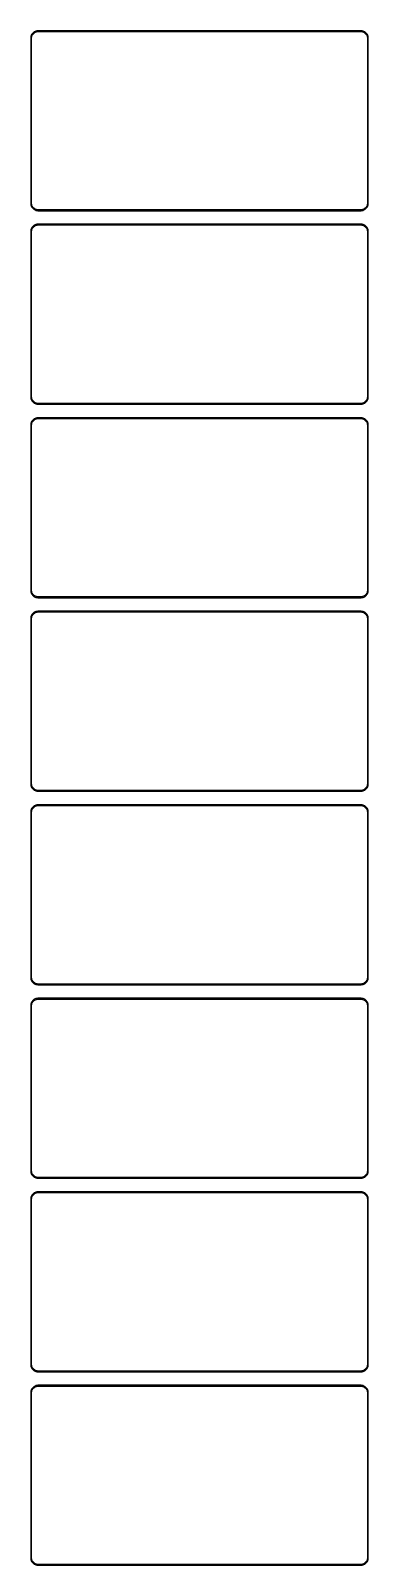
# Model space of a CAD drawing. Header units: metres. Extents: x -112 to 112, y 1875 to 3801.
# Drawn here: x -112 to 112, y 2778 to 3801 of the extents above; entities that cross this region are included whole.
import ezdxf

# ---------------------------------------------------------------- set-up
doc = ezdxf.new("R2010")
doc.units = ezdxf.units.M

msp = doc.modelspace()

# ---------------------------------------------------------------- linework, layer by layer
for p, q in [((-112.461, 3796.63), (-112.5, 3796)), ((-112.5, 3796), (-112.5, 3686)), ((-112.343, 3797.24), (-112.461, 3796.63)), ((-112.149, 3797.84), (-112.343, 3797.24)), ((-111.882, 3798.41), (-112.149, 3797.84)), ((-112, 3795.75), (-111.963, 3796.35)), ((-112, 3686.25), (-112, 3795.75)), ((-111.963, 3796.35), (-111.851, 3796.93)), ((-111.545, 3798.94), (-111.882, 3798.41)), ((-111.851, 3796.93), (-111.666, 3797.5)), ((-111.666, 3797.5), (-111.412, 3798.04)), ((-111.145, 3799.42), (-111.545, 3798.94)), ((-111.412, 3798.04), (-111.093, 3798.54)), ((-110.687, 3799.85), (-111.145, 3799.42)), ((-111.093, 3798.54), (-110.713, 3799)), ((-110.713, 3799), (-110.278, 3799.41)), ((-110.179, 3800.22), (-110.687, 3799.85)), ((-110.278, 3799.41), (-109.795, 3799.76)), ((-109.629, 3800.52), (-110.179, 3800.22)), ((-109.795, 3799.76), (-109.272, 3800.05)), ((-109.045, 3800.76), (-109.629, 3800.52)), ((-109.272, 3800.05), (-108.718, 3800.27)), ((-108.437, 3800.91), (-109.045, 3800.76)), ((-108.718, 3800.27), (-108.14, 3800.42)), ((-107.814, 3800.99), (-108.437, 3800.91)), ((-108.14, 3800.42), (-107.548, 3800.49)), ((107.814, 3800.99), (-107.814, 3800.99)), ((-107.548, 3800.49), (107.548, 3800.49)), ((107.548, 3800.49), (108.14, 3800.42)), ((108.437, 3800.91), (107.814, 3800.99)), ((108.14, 3800.42), (108.718, 3800.27)), ((109.045, 3800.76), (108.437, 3800.91)), ((108.718, 3800.27), (109.272, 3800.05)), ((109.629, 3800.52), (109.045, 3800.76)), ((109.272, 3800.05), (109.795, 3799.76)), ((110.179, 3800.22), (109.629, 3800.52)), ((109.795, 3799.76), (110.278, 3799.41)), ((110.687, 3799.85), (110.179, 3800.22)), ((110.278, 3799.41), (110.713, 3799)), ((111.145, 3799.42), (110.687, 3799.85)), ((110.713, 3799), (111.093, 3798.54)), ((111.093, 3798.54), (111.412, 3798.04)), ((111.545, 3798.94), (111.145, 3799.42)), ((111.412, 3798.04), (111.666, 3797.5)), ((111.882, 3798.41), (111.545, 3798.94)), ((111.666, 3797.5), (111.851, 3796.93)), ((111.851, 3796.93), (111.963, 3796.35)), ((112.149, 3797.84), (111.882, 3798.41)), ((111.963, 3796.35), (112, 3795.75)), ((112, 3795.75), (112, 3686.25)), ((112.343, 3797.24), (112.149, 3797.84)), ((112.461, 3796.63), (112.343, 3797.24)), ((112.5, 3796), (112.461, 3796.63)), ((112.5, 3686), (112.5, 3796)), ((-112.5, 3686), (-112.461, 3685.37)), ((-112.461, 3685.37), (-112.343, 3684.76)), ((-112.343, 3684.76), (-112.149, 3684.16)), ((-112.149, 3684.16), (-111.882, 3683.59)), ((-111.963, 3685.65), (-112, 3686.25)), ((-111.851, 3685.07), (-111.963, 3685.65)), ((-111.882, 3683.59), (-111.545, 3683.06)), ((-111.666, 3684.5), (-111.851, 3685.07)), ((-111.412, 3683.96), (-111.666, 3684.5)), ((-111.545, 3683.06), (-111.145, 3682.58)), ((-111.093, 3683.46), (-111.412, 3683.96)), ((-110.713, 3683), (-111.093, 3683.46)), ((-110.278, 3682.59), (-110.713, 3683)), ((110.713, 3683), (110.278, 3682.59)), ((111.093, 3683.46), (110.713, 3683)), ((111.412, 3683.96), (111.093, 3683.46)), ((111.145, 3682.58), (111.545, 3683.06)), ((111.666, 3684.5), (111.412, 3683.96)), ((111.545, 3683.06), (111.882, 3683.59)), ((111.851, 3685.07), (111.666, 3684.5)), ((111.963, 3685.65), (111.851, 3685.07)), ((111.882, 3683.59), (112.149, 3684.16)), ((112, 3686.25), (111.963, 3685.65)), ((112.149, 3684.16), (112.343, 3684.76)), ((112.343, 3684.76), (112.461, 3685.37)), ((112.461, 3685.37), (112.5, 3686)), ((-111.145, 3682.58), (-110.687, 3682.15)), ((-110.687, 3682.15), (-110.179, 3681.78)), ((-109.795, 3682.24), (-110.278, 3682.59)), ((-110.179, 3681.78), (-109.629, 3681.48)), ((-109.272, 3681.95), (-109.795, 3682.24)), ((-109.629, 3681.48), (-109.045, 3681.24)), ((-108.718, 3681.73), (-109.272, 3681.95)), ((-109.045, 3681.24), (-108.437, 3681.09)), ((-108.14, 3681.58), (-108.718, 3681.73)), ((-108.437, 3681.09), (-107.814, 3681.01)), ((-107.548, 3681.51), (-108.14, 3681.58)), ((-107.814, 3681.01), (107.814, 3681.01)), ((107.548, 3681.51), (-107.548, 3681.51)), ((108.14, 3681.58), (107.548, 3681.51)), ((107.814, 3681.01), (108.437, 3681.09)), ((108.718, 3681.73), (108.14, 3681.58)), ((108.437, 3681.09), (109.045, 3681.24)), ((109.272, 3681.95), (108.718, 3681.73)), ((109.045, 3681.24), (109.629, 3681.48)), ((109.795, 3682.24), (109.272, 3681.95)), ((109.629, 3681.48), (110.179, 3681.78)), ((110.278, 3682.59), (109.795, 3682.24)), ((110.179, 3681.78), (110.687, 3682.15)), ((110.687, 3682.15), (111.145, 3682.58)), ((-112.461, 3667.63), (-112.5, 3667)), ((-112.5, 3667), (-112.5, 3557)), ((-112.343, 3668.24), (-112.461, 3667.63)), ((-112.149, 3668.84), (-112.343, 3668.24)), ((-111.882, 3669.41), (-112.149, 3668.84)), ((-112, 3666.75), (-111.963, 3667.35)), ((-112, 3557.25), (-112, 3666.75)), ((-111.963, 3667.35), (-111.851, 3667.93)), ((-111.545, 3669.94), (-111.882, 3669.41)), ((-111.851, 3667.93), (-111.666, 3668.5)), ((-111.666, 3668.5), (-111.412, 3669.04)), ((-111.145, 3670.42), (-111.545, 3669.94)), ((-111.412, 3669.04), (-111.093, 3669.54)), ((-110.687, 3670.85), (-111.145, 3670.42)), ((-111.093, 3669.54), (-110.713, 3670)), ((-110.713, 3670), (-110.278, 3670.41)), ((-110.179, 3671.22), (-110.687, 3670.85)), ((-110.278, 3670.41), (-109.795, 3670.76)), ((-109.629, 3671.52), (-110.179, 3671.22)), ((-109.795, 3670.76), (-109.272, 3671.05)), ((-109.045, 3671.76), (-109.629, 3671.52)), ((-109.272, 3671.05), (-108.718, 3671.27)), ((-108.437, 3671.91), (-109.045, 3671.76)), ((-108.718, 3671.27), (-108.14, 3671.42)), ((-107.814, 3671.99), (-108.437, 3671.91)), ((-108.14, 3671.42), (-107.548, 3671.49)), ((107.814, 3671.99), (-107.814, 3671.99)), ((-107.548, 3671.49), (107.548, 3671.49)), ((107.548, 3671.49), (108.14, 3671.42)), ((108.437, 3671.91), (107.814, 3671.99)), ((108.14, 3671.42), (108.718, 3671.27)), ((109.045, 3671.76), (108.437, 3671.91)), ((108.718, 3671.27), (109.272, 3671.05)), ((109.629, 3671.52), (109.045, 3671.76)), ((109.272, 3671.05), (109.795, 3670.76)), ((110.179, 3671.22), (109.629, 3671.52)), ((109.795, 3670.76), (110.278, 3670.41)), ((110.687, 3670.85), (110.179, 3671.22)), ((110.278, 3670.41), (110.713, 3670)), ((111.145, 3670.42), (110.687, 3670.85)), ((110.713, 3670), (111.093, 3669.54)), ((111.093, 3669.54), (111.412, 3669.04)), ((111.545, 3669.94), (111.145, 3670.42)), ((111.412, 3669.04), (111.666, 3668.5)), ((111.882, 3669.41), (111.545, 3669.94)), ((111.666, 3668.5), (111.851, 3667.93)), ((111.851, 3667.93), (111.963, 3667.35)), ((112.149, 3668.84), (111.882, 3669.41)), ((111.963, 3667.35), (112, 3666.75)), ((112, 3666.75), (112, 3557.25)), ((112.343, 3668.24), (112.149, 3668.84)), ((112.461, 3667.63), (112.343, 3668.24)), ((112.5, 3667), (112.461, 3667.63)), ((112.5, 3557), (112.5, 3667)), ((-112.5, 3557), (-112.461, 3556.37)), ((-112.461, 3556.37), (-112.343, 3555.76)), ((-112.343, 3555.76), (-112.149, 3555.16)), ((-112.149, 3555.16), (-111.882, 3554.59)), ((-111.963, 3556.65), (-112, 3557.25)), ((-111.851, 3556.07), (-111.963, 3556.65)), ((-111.882, 3554.59), (-111.545, 3554.06)), ((-111.666, 3555.5), (-111.851, 3556.07)), ((-111.412, 3554.96), (-111.666, 3555.5)), ((-111.545, 3554.06), (-111.145, 3553.58)), ((-111.093, 3554.46), (-111.412, 3554.96)), ((-111.145, 3553.58), (-110.687, 3553.15)), ((-110.713, 3554), (-111.093, 3554.46)), ((-110.278, 3553.59), (-110.713, 3554)), ((-110.687, 3553.15), (-110.179, 3552.78)), ((-109.795, 3553.24), (-110.278, 3553.59)), ((-110.179, 3552.78), (-109.629, 3552.48)), ((-109.272, 3552.95), (-109.795, 3553.24)), ((-109.629, 3552.48), (-109.045, 3552.24)), ((-108.718, 3552.73), (-109.272, 3552.95)), ((-109.045, 3552.24), (-108.437, 3552.09)), ((-108.14, 3552.58), (-108.718, 3552.73)), ((-108.437, 3552.09), (-107.814, 3552.01)), ((-107.548, 3552.51), (-108.14, 3552.58)), ((-107.814, 3552.01), (107.814, 3552.01)), ((107.548, 3552.51), (-107.548, 3552.51)), ((108.14, 3552.58), (107.548, 3552.51)), ((107.814, 3552.01), (108.437, 3552.09)), ((108.718, 3552.73), (108.14, 3552.58)), ((108.437, 3552.09), (109.045, 3552.24)), ((109.272, 3552.95), (108.718, 3552.73)), ((109.045, 3552.24), (109.629, 3552.48)), ((109.795, 3553.24), (109.272, 3552.95)), ((109.629, 3552.48), (110.179, 3552.78)), ((110.278, 3553.59), (109.795, 3553.24)), ((110.179, 3552.78), (110.687, 3553.15)), ((110.713, 3554), (110.278, 3553.59)), ((110.687, 3553.15), (111.145, 3553.58)), ((111.093, 3554.46), (110.713, 3554)), ((111.412, 3554.96), (111.093, 3554.46)), ((111.145, 3553.58), (111.545, 3554.06)), ((111.666, 3555.5), (111.412, 3554.96)), ((111.545, 3554.06), (111.882, 3554.59)), ((111.851, 3556.07), (111.666, 3555.5)), ((111.963, 3556.65), (111.851, 3556.07)), ((111.882, 3554.59), (112.149, 3555.16)), ((112, 3557.25), (111.963, 3556.65)), ((112.149, 3555.16), (112.343, 3555.76)), ((112.343, 3555.76), (112.461, 3556.37)), ((112.461, 3556.37), (112.5, 3557)), ((-112.149, 3539.84), (-112.343, 3539.24)), ((-111.882, 3540.41), (-112.149, 3539.84)), ((-111.545, 3540.94), (-111.882, 3540.41)), ((-111.666, 3539.5), (-111.412, 3540.04)), ((-111.145, 3541.42), (-111.545, 3540.94)), ((-111.412, 3540.04), (-111.093, 3540.54)), ((-110.687, 3541.85), (-111.145, 3541.42)), ((-111.093, 3540.54), (-110.713, 3541)), ((-110.713, 3541), (-110.278, 3541.41)), ((-110.179, 3542.22), (-110.687, 3541.85)), ((-110.278, 3541.41), (-109.795, 3541.76)), ((-109.629, 3542.52), (-110.179, 3542.22)), ((-109.795, 3541.76), (-109.272, 3542.05)), ((-109.045, 3542.76), (-109.629, 3542.52)), ((-109.272, 3542.05), (-108.718, 3542.27)), ((-108.437, 3542.91), (-109.045, 3542.76)), ((-108.718, 3542.27), (-108.14, 3542.42)), ((-107.814, 3542.99), (-108.437, 3542.91)), ((-108.14, 3542.42), (-107.548, 3542.49)), ((107.814, 3542.99), (-107.814, 3542.99)), ((-107.548, 3542.49), (107.548, 3542.49)), ((107.548, 3542.49), (108.14, 3542.42)), ((108.437, 3542.91), (107.814, 3542.99)), ((108.14, 3542.42), (108.718, 3542.27)), ((109.045, 3542.76), (108.437, 3542.91)), ((108.718, 3542.27), (109.272, 3542.05)), ((109.629, 3542.52), (109.045, 3542.76)), ((109.272, 3542.05), (109.795, 3541.76)), ((110.179, 3542.22), (109.629, 3542.52)), ((109.795, 3541.76), (110.278, 3541.41)), ((110.687, 3541.85), (110.179, 3542.22)), ((110.278, 3541.41), (110.713, 3541)), ((111.145, 3541.42), (110.687, 3541.85)), ((110.713, 3541), (111.093, 3540.54)), ((111.093, 3540.54), (111.412, 3540.04)), ((111.545, 3540.94), (111.145, 3541.42)), ((111.412, 3540.04), (111.666, 3539.5)), ((111.882, 3540.41), (111.545, 3540.94)), ((112.149, 3539.84), (111.882, 3540.41)), ((112.343, 3539.24), (112.149, 3539.84)), ((-112.461, 3538.63), (-112.5, 3538)), ((-112.5, 3538), (-112.5, 3428)), ((-112.343, 3539.24), (-112.461, 3538.63)), ((-112, 3537.75), (-111.963, 3538.35)), ((-112, 3428.25), (-112, 3537.75)), ((-111.963, 3538.35), (-111.851, 3538.93)), ((-111.851, 3538.93), (-111.666, 3539.5)), ((111.666, 3539.5), (111.851, 3538.93)), ((111.851, 3538.93), (111.963, 3538.35)), ((111.963, 3538.35), (112, 3537.75)), ((112, 3537.75), (112, 3428.25)), ((112.461, 3538.63), (112.343, 3539.24)), ((112.5, 3538), (112.461, 3538.63)), ((112.5, 3428), (112.5, 3538)), ((-112.5, 3428), (-112.461, 3427.37)), ((-112.461, 3427.37), (-112.343, 3426.76)), ((-111.963, 3427.65), (-112, 3428.25)), ((-111.851, 3427.07), (-111.963, 3427.65)), ((-111.666, 3426.5), (-111.851, 3427.07)), ((111.851, 3427.07), (111.666, 3426.5)), ((111.963, 3427.65), (111.851, 3427.07)), ((112, 3428.25), (111.963, 3427.65)), ((112.343, 3426.76), (112.461, 3427.37)), ((112.461, 3427.37), (112.5, 3428)), ((-112.343, 3426.76), (-112.149, 3426.16)), ((-112.149, 3426.16), (-111.882, 3425.59)), ((-111.882, 3425.59), (-111.545, 3425.06)), ((-111.412, 3425.96), (-111.666, 3426.5)), ((-111.545, 3425.06), (-111.145, 3424.58)), ((-111.093, 3425.46), (-111.412, 3425.96)), ((-111.145, 3424.58), (-110.687, 3424.15)), ((-110.713, 3425), (-111.093, 3425.46)), ((-110.278, 3424.59), (-110.713, 3425)), ((-110.687, 3424.15), (-110.179, 3423.78)), ((-109.795, 3424.24), (-110.278, 3424.59)), ((-110.179, 3423.78), (-109.629, 3423.48)), ((-109.272, 3423.95), (-109.795, 3424.24)), ((-109.629, 3423.48), (-109.045, 3423.24)), ((-108.718, 3423.73), (-109.272, 3423.95)), ((-109.045, 3423.24), (-108.437, 3423.09)), ((-108.14, 3423.58), (-108.718, 3423.73)), ((-108.437, 3423.09), (-107.814, 3423.01)), ((-107.548, 3423.51), (-108.14, 3423.58)), ((-107.814, 3423.01), (107.814, 3423.01)), ((107.548, 3423.51), (-107.548, 3423.51)), ((108.14, 3423.58), (107.548, 3423.51)), ((107.814, 3423.01), (108.437, 3423.09)), ((108.718, 3423.73), (108.14, 3423.58)), ((108.437, 3423.09), (109.045, 3423.24)), ((109.272, 3423.95), (108.718, 3423.73)), ((109.045, 3423.24), (109.629, 3423.48)), ((109.795, 3424.24), (109.272, 3423.95)), ((109.629, 3423.48), (110.179, 3423.78)), ((110.278, 3424.59), (109.795, 3424.24)), ((110.179, 3423.78), (110.687, 3424.15)), ((110.713, 3425), (110.278, 3424.59)), ((110.687, 3424.15), (111.145, 3424.58)), ((111.093, 3425.46), (110.713, 3425)), ((111.412, 3425.96), (111.093, 3425.46)), ((111.145, 3424.58), (111.545, 3425.06)), ((111.666, 3426.5), (111.412, 3425.96)), ((111.545, 3425.06), (111.882, 3425.59)), ((111.882, 3425.59), (112.149, 3426.16)), ((112.149, 3426.16), (112.343, 3426.76)), ((-112.461, 3409.63), (-112.5, 3409)), ((-112.5, 3409), (-112.5, 3299)), ((-112.343, 3410.24), (-112.461, 3409.63)), ((-112.149, 3410.84), (-112.343, 3410.24)), ((-111.882, 3411.41), (-112.149, 3410.84)), ((-112, 3408.75), (-111.963, 3409.35)), ((-112, 3299.25), (-112, 3408.75)), ((-111.963, 3409.35), (-111.851, 3409.93)), ((-111.545, 3411.94), (-111.882, 3411.41)), ((-111.851, 3409.93), (-111.666, 3410.5)), ((-111.666, 3410.5), (-111.412, 3411.04)), ((-111.145, 3412.42), (-111.545, 3411.94)), ((-111.412, 3411.04), (-111.093, 3411.54)), ((-110.687, 3412.85), (-111.145, 3412.42)), ((-111.093, 3411.54), (-110.713, 3412)), ((-110.713, 3412), (-110.278, 3412.41)), ((-110.179, 3413.22), (-110.687, 3412.85)), ((-110.278, 3412.41), (-109.795, 3412.76)), ((-109.629, 3413.52), (-110.179, 3413.22)), ((-109.795, 3412.76), (-109.272, 3413.05)), ((-109.045, 3413.76), (-109.629, 3413.52)), ((-109.272, 3413.05), (-108.718, 3413.27)), ((-108.437, 3413.91), (-109.045, 3413.76)), ((-108.718, 3413.27), (-108.14, 3413.42)), ((-107.814, 3413.99), (-108.437, 3413.91)), ((-108.14, 3413.42), (-107.548, 3413.49)), ((107.814, 3413.99), (-107.814, 3413.99)), ((-107.548, 3413.49), (107.548, 3413.49)), ((107.548, 3413.49), (108.14, 3413.42)), ((108.437, 3413.91), (107.814, 3413.99)), ((108.14, 3413.42), (108.718, 3413.27)), ((109.045, 3413.76), (108.437, 3413.91)), ((108.718, 3413.27), (109.272, 3413.05)), ((109.629, 3413.52), (109.045, 3413.76)), ((109.272, 3413.05), (109.795, 3412.76)), ((110.179, 3413.22), (109.629, 3413.52)), ((109.795, 3412.76), (110.278, 3412.41)), ((110.687, 3412.85), (110.179, 3413.22)), ((110.278, 3412.41), (110.713, 3412)), ((111.145, 3412.42), (110.687, 3412.85)), ((110.713, 3412), (111.093, 3411.54)), ((111.093, 3411.54), (111.412, 3411.04)), ((111.545, 3411.94), (111.145, 3412.42)), ((111.412, 3411.04), (111.666, 3410.5)), ((111.882, 3411.41), (111.545, 3411.94)), ((111.666, 3410.5), (111.851, 3409.93)), ((111.851, 3409.93), (111.963, 3409.35)), ((112.149, 3410.84), (111.882, 3411.41)), ((111.963, 3409.35), (112, 3408.75)), ((112, 3408.75), (112, 3299.25)), ((112.343, 3410.24), (112.149, 3410.84)), ((112.461, 3409.63), (112.343, 3410.24)), ((112.5, 3409), (112.461, 3409.63)), ((112.5, 3299), (112.5, 3409)), ((-112.5, 3299), (-112.461, 3298.37)), ((-112.461, 3298.37), (-112.343, 3297.76)), ((-112.343, 3297.76), (-112.149, 3297.16)), ((-112.149, 3297.16), (-111.882, 3296.59)), ((-111.963, 3298.65), (-112, 3299.25)), ((-111.851, 3298.07), (-111.963, 3298.65)), ((-111.882, 3296.59), (-111.545, 3296.06)), ((-111.666, 3297.5), (-111.851, 3298.07)), ((-111.412, 3296.96), (-111.666, 3297.5)), ((-111.545, 3296.06), (-111.145, 3295.58)), ((-111.093, 3296.46), (-111.412, 3296.96)), ((-111.145, 3295.58), (-110.687, 3295.15)), ((-110.713, 3296), (-111.093, 3296.46)), ((-110.278, 3295.59), (-110.713, 3296)), ((-110.687, 3295.15), (-110.179, 3294.78)), ((-109.795, 3295.24), (-110.278, 3295.59)), ((-110.179, 3294.78), (-109.629, 3294.48)), ((-109.272, 3294.95), (-109.795, 3295.24)), ((-109.629, 3294.48), (-109.045, 3294.24)), ((-108.718, 3294.73), (-109.272, 3294.95)), ((-109.045, 3294.24), (-108.437, 3294.09)), ((-108.14, 3294.58), (-108.718, 3294.73)), ((-108.437, 3294.09), (-107.814, 3294.01)), ((-107.548, 3294.51), (-108.14, 3294.58)), ((-107.814, 3294.01), (107.814, 3294.01)), ((107.548, 3294.51), (-107.548, 3294.51)), ((108.14, 3294.58), (107.548, 3294.51)), ((107.814, 3294.01), (108.437, 3294.09)), ((108.718, 3294.73), (108.14, 3294.58)), ((108.437, 3294.09), (109.045, 3294.24)), ((109.272, 3294.95), (108.718, 3294.73)), ((109.045, 3294.24), (109.629, 3294.48)), ((109.795, 3295.24), (109.272, 3294.95)), ((109.629, 3294.48), (110.179, 3294.78)), ((110.278, 3295.59), (109.795, 3295.24)), ((110.179, 3294.78), (110.687, 3295.15)), ((110.713, 3296), (110.278, 3295.59)), ((110.687, 3295.15), (111.145, 3295.58)), ((111.093, 3296.46), (110.713, 3296)), ((111.412, 3296.96), (111.093, 3296.46)), ((111.145, 3295.58), (111.545, 3296.06)), ((111.666, 3297.5), (111.412, 3296.96)), ((111.545, 3296.06), (111.882, 3296.59)), ((111.851, 3298.07), (111.666, 3297.5)), ((111.963, 3298.65), (111.851, 3298.07)), ((111.882, 3296.59), (112.149, 3297.16)), ((112, 3299.25), (111.963, 3298.65)), ((112.149, 3297.16), (112.343, 3297.76)), ((112.343, 3297.76), (112.461, 3298.37)), ((112.461, 3298.37), (112.5, 3299)), ((-110.687, 3283.85), (-111.145, 3283.42)), ((-110.179, 3284.22), (-110.687, 3283.85)), ((-109.629, 3284.52), (-110.179, 3284.22)), ((-109.795, 3283.76), (-109.272, 3284.05)), ((-109.045, 3284.76), (-109.629, 3284.52)), ((-109.272, 3284.05), (-108.718, 3284.27)), ((-108.437, 3284.91), (-109.045, 3284.76)), ((-108.718, 3284.27), (-108.14, 3284.42)), ((-107.814, 3284.99), (-108.437, 3284.91)), ((-108.14, 3284.42), (-107.548, 3284.49)), ((107.814, 3284.99), (-107.814, 3284.99)), ((-107.548, 3284.49), (107.548, 3284.49)), ((107.548, 3284.49), (108.14, 3284.42)), ((108.437, 3284.91), (107.814, 3284.99)), ((108.14, 3284.42), (108.718, 3284.27)), ((109.045, 3284.76), (108.437, 3284.91)), ((108.718, 3284.27), (109.272, 3284.05)), ((109.629, 3284.52), (109.045, 3284.76)), ((109.272, 3284.05), (109.795, 3283.76)), ((110.179, 3284.22), (109.629, 3284.52)), ((110.687, 3283.85), (110.179, 3284.22)), ((111.145, 3283.42), (110.687, 3283.85)), ((-112.461, 3280.63), (-112.5, 3280)), ((-112.5, 3280), (-112.5, 3170)), ((-112.343, 3281.24), (-112.461, 3280.63)), ((-112.149, 3281.84), (-112.343, 3281.24)), ((-111.882, 3282.41), (-112.149, 3281.84)), ((-112, 3279.75), (-111.963, 3280.35)), ((-112, 3170.25), (-112, 3279.75)), ((-111.963, 3280.35), (-111.851, 3280.93)), ((-111.545, 3282.94), (-111.882, 3282.41)), ((-111.851, 3280.93), (-111.666, 3281.5)), ((-111.666, 3281.5), (-111.412, 3282.04)), ((-111.145, 3283.42), (-111.545, 3282.94)), ((-111.412, 3282.04), (-111.093, 3282.54)), ((-111.093, 3282.54), (-110.713, 3283)), ((-110.713, 3283), (-110.278, 3283.41)), ((-110.278, 3283.41), (-109.795, 3283.76)), ((109.795, 3283.76), (110.278, 3283.41)), ((110.278, 3283.41), (110.713, 3283)), ((110.713, 3283), (111.093, 3282.54)), ((111.093, 3282.54), (111.412, 3282.04)), ((111.545, 3282.94), (111.145, 3283.42)), ((111.412, 3282.04), (111.666, 3281.5)), ((111.882, 3282.41), (111.545, 3282.94)), ((111.666, 3281.5), (111.851, 3280.93)), ((111.851, 3280.93), (111.963, 3280.35)), ((112.149, 3281.84), (111.882, 3282.41)), ((111.963, 3280.35), (112, 3279.75)), ((112, 3279.75), (112, 3170.25)), ((112.343, 3281.24), (112.149, 3281.84)), ((112.461, 3280.63), (112.343, 3281.24)), ((112.5, 3280), (112.461, 3280.63)), ((112.5, 3170), (112.5, 3280)), ((-112.5, 3170), (-112.461, 3169.37)), ((-112.461, 3169.37), (-112.343, 3168.76)), ((-112.343, 3168.76), (-112.149, 3168.16)), ((-112.149, 3168.16), (-111.882, 3167.59)), ((-111.963, 3169.65), (-112, 3170.25)), ((-111.851, 3169.07), (-111.963, 3169.65)), ((-111.882, 3167.59), (-111.545, 3167.06)), ((-111.666, 3168.5), (-111.851, 3169.07)), ((-111.412, 3167.96), (-111.666, 3168.5)), ((-111.545, 3167.06), (-111.145, 3166.58)), ((-111.093, 3167.46), (-111.412, 3167.96)), ((-111.145, 3166.58), (-110.687, 3166.15)), ((-110.713, 3167), (-111.093, 3167.46)), ((-110.278, 3166.59), (-110.713, 3167)), ((-110.687, 3166.15), (-110.179, 3165.78)), ((-109.795, 3166.24), (-110.278, 3166.59)), ((-110.179, 3165.78), (-109.629, 3165.48)), ((-109.272, 3165.95), (-109.795, 3166.24)), ((-109.629, 3165.48), (-109.045, 3165.24)), ((-108.718, 3165.73), (-109.272, 3165.95)), ((-109.045, 3165.24), (-108.437, 3165.09)), ((-108.14, 3165.58), (-108.718, 3165.73)), ((-108.437, 3165.09), (-107.814, 3165.01)), ((-107.548, 3165.51), (-108.14, 3165.58)), ((-107.814, 3165.01), (107.814, 3165.01)), ((107.548, 3165.51), (-107.548, 3165.51)), ((108.14, 3165.58), (107.548, 3165.51)), ((107.814, 3165.01), (108.437, 3165.09)), ((108.718, 3165.73), (108.14, 3165.58)), ((108.437, 3165.09), (109.045, 3165.24)), ((109.272, 3165.95), (108.718, 3165.73)), ((109.045, 3165.24), (109.629, 3165.48)), ((109.795, 3166.24), (109.272, 3165.95)), ((109.629, 3165.48), (110.179, 3165.78)), ((110.278, 3166.59), (109.795, 3166.24)), ((110.179, 3165.78), (110.687, 3166.15)), ((110.713, 3167), (110.278, 3166.59)), ((110.687, 3166.15), (111.145, 3166.58)), ((111.093, 3167.46), (110.713, 3167)), ((111.412, 3167.96), (111.093, 3167.46)), ((111.145, 3166.58), (111.545, 3167.06)), ((111.666, 3168.5), (111.412, 3167.96)), ((111.545, 3167.06), (111.882, 3167.59)), ((111.851, 3169.07), (111.666, 3168.5)), ((111.963, 3169.65), (111.851, 3169.07)), ((111.882, 3167.59), (112.149, 3168.16)), ((112, 3170.25), (111.963, 3169.65)), ((112.149, 3168.16), (112.343, 3168.76)), ((112.343, 3168.76), (112.461, 3169.37)), ((112.461, 3169.37), (112.5, 3170)), ((-112.461, 3151.63), (-112.5, 3151)), ((-112.5, 3151), (-112.5, 3041)), ((-112.343, 3152.24), (-112.461, 3151.63)), ((-112.149, 3152.84), (-112.343, 3152.24)), ((-111.882, 3153.41), (-112.149, 3152.84)), ((-112, 3150.75), (-111.963, 3151.35)), ((-111.963, 3151.35), (-111.851, 3151.93)), ((-111.545, 3153.94), (-111.882, 3153.41)), ((-111.851, 3151.93), (-111.666, 3152.5)), ((-111.666, 3152.5), (-111.412, 3153.04)), ((-111.145, 3154.42), (-111.545, 3153.94)), ((-111.412, 3153.04), (-111.093, 3153.54)), ((-110.687, 3154.85), (-111.145, 3154.42)), ((-111.093, 3153.54), (-110.713, 3154)), ((-110.713, 3154), (-110.278, 3154.41)), ((-110.179, 3155.22), (-110.687, 3154.85)), ((-110.278, 3154.41), (-109.795, 3154.76)), ((-109.629, 3155.52), (-110.179, 3155.22)), ((-109.795, 3154.76), (-109.272, 3155.05)), ((-109.045, 3155.76), (-109.629, 3155.52)), ((-109.272, 3155.05), (-108.718, 3155.27)), ((-108.437, 3155.91), (-109.045, 3155.76)), ((-108.718, 3155.27), (-108.14, 3155.42)), ((-107.814, 3155.99), (-108.437, 3155.91)), ((-108.14, 3155.42), (-107.548, 3155.49)), ((107.814, 3155.99), (-107.814, 3155.99)), ((-107.548, 3155.49), (107.548, 3155.49)), ((107.548, 3155.49), (108.14, 3155.42)), ((108.437, 3155.91), (107.814, 3155.99)), ((108.14, 3155.42), (108.718, 3155.27)), ((109.045, 3155.76), (108.437, 3155.91)), ((108.718, 3155.27), (109.272, 3155.05)), ((109.629, 3155.52), (109.045, 3155.76)), ((109.272, 3155.05), (109.795, 3154.76)), ((110.179, 3155.22), (109.629, 3155.52)), ((109.795, 3154.76), (110.278, 3154.41)), ((110.687, 3154.85), (110.179, 3155.22)), ((110.278, 3154.41), (110.713, 3154)), ((111.145, 3154.42), (110.687, 3154.85)), ((110.713, 3154), (111.093, 3153.54)), ((111.093, 3153.54), (111.412, 3153.04)), ((111.545, 3153.94), (111.145, 3154.42)), ((111.412, 3153.04), (111.666, 3152.5)), ((111.882, 3153.41), (111.545, 3153.94)), ((111.666, 3152.5), (111.851, 3151.93)), ((111.851, 3151.93), (111.963, 3151.35)), ((112.149, 3152.84), (111.882, 3153.41)), ((111.963, 3151.35), (112, 3150.75)), ((112.343, 3152.24), (112.149, 3152.84)), ((112.461, 3151.63), (112.343, 3152.24)), ((112.5, 3151), (112.461, 3151.63)), ((112.5, 3041), (112.5, 3151)), ((-112, 3041.25), (-112, 3150.75)), ((112, 3150.75), (112, 3041.25)), ((-112.5, 3041), (-112.461, 3040.37)), ((-112.461, 3040.37), (-112.343, 3039.76)), ((-112.343, 3039.76), (-112.149, 3039.16)), ((-112.149, 3039.16), (-111.882, 3038.59)), ((-111.963, 3040.65), (-112, 3041.25)), ((-111.851, 3040.07), (-111.963, 3040.65)), ((-111.882, 3038.59), (-111.545, 3038.06)), ((-111.666, 3039.5), (-111.851, 3040.07)), ((-111.412, 3038.96), (-111.666, 3039.5)), ((-111.093, 3038.46), (-111.412, 3038.96)), ((-110.713, 3038), (-111.093, 3038.46)), ((111.093, 3038.46), (110.713, 3038)), ((111.412, 3038.96), (111.093, 3038.46)), ((111.666, 3039.5), (111.412, 3038.96)), ((111.545, 3038.06), (111.882, 3038.59)), ((111.851, 3040.07), (111.666, 3039.5)), ((111.963, 3040.65), (111.851, 3040.07)), ((111.882, 3038.59), (112.149, 3039.16)), ((112, 3041.25), (111.963, 3040.65)), ((112.149, 3039.16), (112.343, 3039.76)), ((112.343, 3039.76), (112.461, 3040.37)), ((112.461, 3040.37), (112.5, 3041)), ((-111.545, 3038.06), (-111.145, 3037.58)), ((-111.145, 3037.58), (-110.687, 3037.15)), ((-110.278, 3037.59), (-110.713, 3038)), ((-110.687, 3037.15), (-110.179, 3036.78)), ((-109.795, 3037.24), (-110.278, 3037.59)), ((-110.179, 3036.78), (-109.629, 3036.48)), ((-109.272, 3036.95), (-109.795, 3037.24)), ((-109.629, 3036.48), (-109.045, 3036.24)), ((-108.718, 3036.73), (-109.272, 3036.95)), ((-109.045, 3036.24), (-108.437, 3036.09)), ((-108.14, 3036.58), (-108.718, 3036.73)), ((-108.437, 3036.09), (-107.814, 3036.01)), ((-107.548, 3036.51), (-108.14, 3036.58)), ((-107.814, 3036.01), (107.814, 3036.01)), ((107.548, 3036.51), (-107.548, 3036.51)), ((108.14, 3036.58), (107.548, 3036.51)), ((107.814, 3036.01), (108.437, 3036.09)), ((108.718, 3036.73), (108.14, 3036.58)), ((108.437, 3036.09), (109.045, 3036.24)), ((109.272, 3036.95), (108.718, 3036.73)), ((109.045, 3036.24), (109.629, 3036.48)), ((109.795, 3037.24), (109.272, 3036.95)), ((109.629, 3036.48), (110.179, 3036.78)), ((110.278, 3037.59), (109.795, 3037.24)), ((110.179, 3036.78), (110.687, 3037.15)), ((110.713, 3038), (110.278, 3037.59)), ((110.687, 3037.15), (111.145, 3037.58)), ((111.145, 3037.58), (111.545, 3038.06)), ((-112.461, 3022.63), (-112.5, 3022)), ((-112.5, 3022), (-112.5, 2912)), ((-112.343, 3023.24), (-112.461, 3022.63)), ((-112.149, 3023.84), (-112.343, 3023.24)), ((-111.882, 3024.41), (-112.149, 3023.84)), ((-112, 3021.75), (-111.963, 3022.35)), ((-112, 2912.25), (-112, 3021.75)), ((-111.963, 3022.35), (-111.851, 3022.93)), ((-111.545, 3024.94), (-111.882, 3024.41)), ((-111.851, 3022.93), (-111.666, 3023.5)), ((-111.666, 3023.5), (-111.412, 3024.04)), ((-111.145, 3025.42), (-111.545, 3024.94)), ((-111.412, 3024.04), (-111.093, 3024.54)), ((-110.687, 3025.85), (-111.145, 3025.42)), ((-111.093, 3024.54), (-110.713, 3025)), ((-110.713, 3025), (-110.278, 3025.41)), ((-110.179, 3026.22), (-110.687, 3025.85)), ((-110.278, 3025.41), (-109.795, 3025.76)), ((-109.629, 3026.52), (-110.179, 3026.22)), ((-109.795, 3025.76), (-109.272, 3026.05)), ((-109.045, 3026.76), (-109.629, 3026.52)), ((-109.272, 3026.05), (-108.718, 3026.27)), ((-108.437, 3026.91), (-109.045, 3026.76)), ((-108.718, 3026.27), (-108.14, 3026.42)), ((-107.814, 3026.99), (-108.437, 3026.91)), ((-108.14, 3026.42), (-107.548, 3026.49)), ((107.814, 3026.99), (-107.814, 3026.99)), ((-107.548, 3026.49), (107.548, 3026.49)), ((107.548, 3026.49), (108.14, 3026.42)), ((108.437, 3026.91), (107.814, 3026.99)), ((108.14, 3026.42), (108.718, 3026.27)), ((109.045, 3026.76), (108.437, 3026.91)), ((108.718, 3026.27), (109.272, 3026.05)), ((109.629, 3026.52), (109.045, 3026.76)), ((109.272, 3026.05), (109.795, 3025.76)), ((110.179, 3026.22), (109.629, 3026.52)), ((109.795, 3025.76), (110.278, 3025.41)), ((110.687, 3025.85), (110.179, 3026.22)), ((110.278, 3025.41), (110.713, 3025)), ((111.145, 3025.42), (110.687, 3025.85)), ((110.713, 3025), (111.093, 3024.54)), ((111.093, 3024.54), (111.412, 3024.04)), ((111.545, 3024.94), (111.145, 3025.42)), ((111.412, 3024.04), (111.666, 3023.5)), ((111.882, 3024.41), (111.545, 3024.94)), ((111.666, 3023.5), (111.851, 3022.93)), ((111.851, 3022.93), (111.963, 3022.35)), ((112.149, 3023.84), (111.882, 3024.41)), ((111.963, 3022.35), (112, 3021.75)), ((112, 3021.75), (112, 2912.25)), ((112.343, 3023.24), (112.149, 3023.84)), ((112.461, 3022.63), (112.343, 3023.24)), ((112.5, 3022), (112.461, 3022.63)), ((112.5, 2912), (112.5, 3022)), ((-112.5, 2912), (-112.461, 2911.37)), ((-112.461, 2911.37), (-112.343, 2910.76)), ((-112.343, 2910.76), (-112.149, 2910.16)), ((-112.149, 2910.16), (-111.882, 2909.59)), ((-111.963, 2911.65), (-112, 2912.25)), ((-111.851, 2911.07), (-111.963, 2911.65)), ((-111.882, 2909.59), (-111.545, 2909.06)), ((-111.666, 2910.5), (-111.851, 2911.07)), ((-111.412, 2909.96), (-111.666, 2910.5)), ((-111.545, 2909.06), (-111.145, 2908.58)), ((-111.093, 2909.46), (-111.412, 2909.96)), ((-111.145, 2908.58), (-110.687, 2908.15)), ((-110.713, 2909), (-111.093, 2909.46)), ((-110.278, 2908.59), (-110.713, 2909)), ((-110.687, 2908.15), (-110.179, 2907.78)), ((-109.795, 2908.24), (-110.278, 2908.59)), ((-110.179, 2907.78), (-109.629, 2907.48)), ((-109.272, 2907.95), (-109.795, 2908.24)), ((-109.629, 2907.48), (-109.045, 2907.24)), ((-108.718, 2907.73), (-109.272, 2907.95)), ((-109.045, 2907.24), (-108.437, 2907.09)), ((-108.14, 2907.58), (-108.718, 2907.73)), ((-108.437, 2907.09), (-107.814, 2907.01)), ((-107.548, 2907.51), (-108.14, 2907.58)), ((-107.814, 2907.01), (107.814, 2907.01)), ((107.548, 2907.51), (-107.548, 2907.51)), ((108.14, 2907.58), (107.548, 2907.51)), ((107.814, 2907.01), (108.437, 2907.09)), ((108.718, 2907.73), (108.14, 2907.58)), ((108.437, 2907.09), (109.045, 2907.24)), ((109.272, 2907.95), (108.718, 2907.73)), ((109.045, 2907.24), (109.629, 2907.48)), ((109.795, 2908.24), (109.272, 2907.95)), ((109.629, 2907.48), (110.179, 2907.78)), ((110.278, 2908.59), (109.795, 2908.24)), ((110.179, 2907.78), (110.687, 2908.15)), ((110.713, 2909), (110.278, 2908.59)), ((110.687, 2908.15), (111.145, 2908.58)), ((111.093, 2909.46), (110.713, 2909)), ((111.412, 2909.96), (111.093, 2909.46)), ((111.145, 2908.58), (111.545, 2909.06)), ((111.666, 2910.5), (111.412, 2909.96)), ((111.545, 2909.06), (111.882, 2909.59)), ((111.851, 2911.07), (111.666, 2910.5)), ((111.963, 2911.65), (111.851, 2911.07)), ((111.882, 2909.59), (112.149, 2910.16)), ((112, 2912.25), (111.963, 2911.65)), ((112.149, 2910.16), (112.343, 2910.76)), ((112.343, 2910.76), (112.461, 2911.37)), ((112.461, 2911.37), (112.5, 2912)), ((-111.882, 2895.41), (-112.149, 2894.84)), ((-111.545, 2895.94), (-111.882, 2895.41)), ((-111.666, 2894.5), (-111.412, 2895.04)), ((-111.145, 2896.42), (-111.545, 2895.94)), ((-111.412, 2895.04), (-111.093, 2895.54)), ((-110.687, 2896.85), (-111.145, 2896.42)), ((-111.093, 2895.54), (-110.713, 2896)), ((-110.713, 2896), (-110.278, 2896.41)), ((-110.179, 2897.22), (-110.687, 2896.85)), ((-110.278, 2896.41), (-109.795, 2896.76)), ((-109.629, 2897.52), (-110.179, 2897.22)), ((-109.795, 2896.76), (-109.272, 2897.05)), ((-109.045, 2897.76), (-109.629, 2897.52)), ((-109.272, 2897.05), (-108.718, 2897.27)), ((-108.437, 2897.91), (-109.045, 2897.76)), ((-108.718, 2897.27), (-108.14, 2897.42)), ((-107.814, 2897.99), (-108.437, 2897.91)), ((-108.14, 2897.42), (-107.548, 2897.49)), ((107.814, 2897.99), (-107.814, 2897.99)), ((-107.548, 2897.49), (107.548, 2897.49)), ((107.548, 2897.49), (108.14, 2897.42)), ((108.437, 2897.91), (107.814, 2897.99)), ((108.14, 2897.42), (108.718, 2897.27)), ((109.045, 2897.76), (108.437, 2897.91)), ((108.718, 2897.27), (109.272, 2897.05)), ((109.629, 2897.52), (109.045, 2897.76)), ((109.272, 2897.05), (109.795, 2896.76)), ((110.179, 2897.22), (109.629, 2897.52)), ((109.795, 2896.76), (110.278, 2896.41)), ((110.687, 2896.85), (110.179, 2897.22)), ((110.278, 2896.41), (110.713, 2896)), ((111.145, 2896.42), (110.687, 2896.85)), ((110.713, 2896), (111.093, 2895.54)), ((111.093, 2895.54), (111.412, 2895.04)), ((111.545, 2895.94), (111.145, 2896.42)), ((111.412, 2895.04), (111.666, 2894.5)), ((111.882, 2895.41), (111.545, 2895.94)), ((112.149, 2894.84), (111.882, 2895.41)), ((-112.461, 2893.63), (-112.5, 2893)), ((-112.5, 2893), (-112.5, 2783)), ((-112.343, 2894.24), (-112.461, 2893.63)), ((-112.149, 2894.84), (-112.343, 2894.24)), ((-112, 2892.75), (-111.963, 2893.35)), ((-112, 2783.25), (-112, 2892.75)), ((-111.963, 2893.35), (-111.851, 2893.93)), ((-111.851, 2893.93), (-111.666, 2894.5)), ((111.666, 2894.5), (111.851, 2893.93)), ((111.851, 2893.93), (111.963, 2893.35)), ((111.963, 2893.35), (112, 2892.75)), ((112, 2892.75), (112, 2783.25)), ((112.343, 2894.24), (112.149, 2894.84)), ((112.461, 2893.63), (112.343, 2894.24)), ((112.5, 2893), (112.461, 2893.63)), ((112.5, 2783), (112.5, 2893)), ((-112.5, 2783), (-112.461, 2782.37)), ((-111.963, 2782.65), (-112, 2783.25)), ((-111.851, 2782.07), (-111.963, 2782.65)), ((111.963, 2782.65), (111.851, 2782.07)), ((112, 2783.25), (111.963, 2782.65)), ((112.461, 2782.37), (112.5, 2783)), ((-112.461, 2782.37), (-112.343, 2781.76)), ((-112.343, 2781.76), (-112.149, 2781.16)), ((-112.149, 2781.16), (-111.882, 2780.59)), ((-111.882, 2780.59), (-111.545, 2780.06)), ((-111.666, 2781.5), (-111.851, 2782.07)), ((-111.412, 2780.96), (-111.666, 2781.5)), ((-111.545, 2780.06), (-111.145, 2779.58)), ((-111.093, 2780.46), (-111.412, 2780.96)), ((-111.145, 2779.58), (-110.687, 2779.15)), ((-110.713, 2780), (-111.093, 2780.46)), ((-110.278, 2779.59), (-110.713, 2780)), ((-110.687, 2779.15), (-110.179, 2778.78)), ((-109.795, 2779.24), (-110.278, 2779.59)), ((-110.179, 2778.78), (-109.629, 2778.48)), ((-109.272, 2778.95), (-109.795, 2779.24)), ((-109.629, 2778.48), (-109.045, 2778.24)), ((-108.718, 2778.73), (-109.272, 2778.95)), ((-109.045, 2778.24), (-108.437, 2778.09)), ((-108.14, 2778.58), (-108.718, 2778.73)), ((-108.437, 2778.09), (-107.814, 2778.01)), ((-107.548, 2778.51), (-108.14, 2778.58)), ((-107.814, 2778.01), (107.814, 2778.01)), ((107.548, 2778.51), (-107.548, 2778.51)), ((108.14, 2778.58), (107.548, 2778.51)), ((107.814, 2778.01), (108.437, 2778.09)), ((108.718, 2778.73), (108.14, 2778.58)), ((108.437, 2778.09), (109.045, 2778.24)), ((109.272, 2778.95), (108.718, 2778.73)), ((109.045, 2778.24), (109.629, 2778.48)), ((109.795, 2779.24), (109.272, 2778.95)), ((109.629, 2778.48), (110.179, 2778.78)), ((110.278, 2779.59), (109.795, 2779.24)), ((110.179, 2778.78), (110.687, 2779.15)), ((110.713, 2780), (110.278, 2779.59)), ((110.687, 2779.15), (111.145, 2779.58)), ((111.093, 2780.46), (110.713, 2780)), ((111.412, 2780.96), (111.093, 2780.46)), ((111.145, 2779.58), (111.545, 2780.06)), ((111.666, 2781.5), (111.412, 2780.96)), ((111.545, 2780.06), (111.882, 2780.59)), ((111.851, 2782.07), (111.666, 2781.5)), ((111.882, 2780.59), (112.149, 2781.16)), ((112.149, 2781.16), (112.343, 2781.76)), ((112.343, 2781.76), (112.461, 2782.37))]:
    msp.add_line(p, q)

doc.saveas('drawing.dxf')
